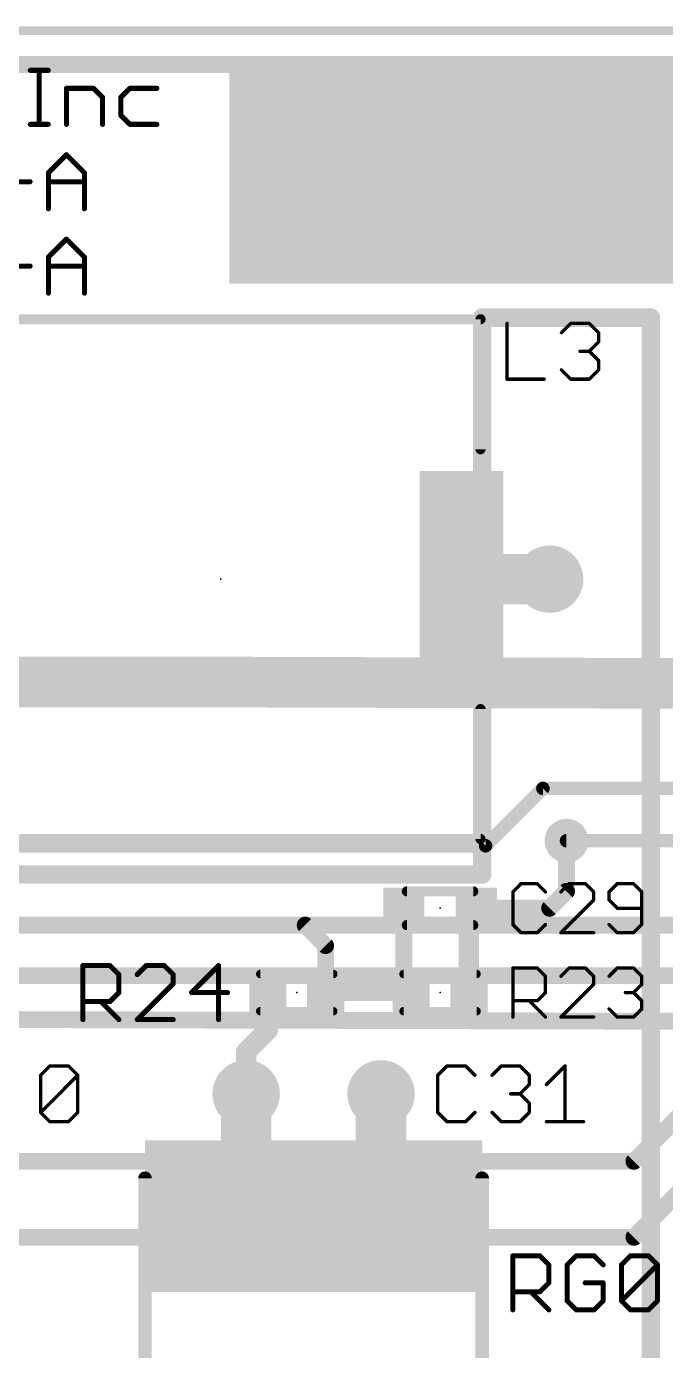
# Model space of a CAD drawing. Extents: x -19 to 124, y 0 to 88.
# Drawn here: x 29.96 to 39.59, y 62.68 to 82.61 of the extents above; entities that cross this region are included whole.
import ezdxf

# ---------------------------------------------------------------- set-up
doc = ezdxf.new("R2010")
doc.units = 0
for name, color, linetype in [('1', 12, 'CONTINUOUS'), ('15', 21, 'CONTINUOUS'), ('16', 132, 'CONTINUOUS'), ('18', 110, 'CONTINUOUS'), ('2', 110, 'CONTINUOUS'), ('20', 53, 'CONTINUOUS'), ('21', 253, 'CONTINUOUS'), ('23', 53, 'CONTINUOUS'), ('25', 253, 'CONTINUOUS')]:
    doc.layers.add(name, color=color, linetype=linetype)

# ---------------------------------------------------------------- blocks, each defined once
blk = doc.blocks.new('RECT')
blk.add_solid([(-0.5, -0.5), (0.5, -0.5), (-0.5, 0.5), (0.5, 0.5)])
blk = doc.blocks.new('ROUNDV')
at = {"const_width": 0.5}
blk.add_lwpolyline([(0, -0.25, 1), (0, 0.25, 1), (0, -0.25)], format="xyb", dxfattribs=at)

msp = doc.modelspace()

# ---------------------------------------------------------------- linework, layer by layer
at = {"layer": '1'}
for points, const_width in [([(36.5189, 74.295), (37.846, 74.295)], 0.762), ([(37.7444, 71.1454), (36.8808, 70.2818)], 0.2032), ([(41.1734, 71.1454), (37.7444, 71.1454)], 0.2032), ([(36.8808, 70.2818), (28.5496, 70.2818)], 0.2032), ([(38.1, 69.596), (38.1, 70.358)], 0.254), ([(40.9956, 70.358), (38.1, 70.358)], 0.2032), ([(37.846, 69.342), (38.1, 69.596)], 0.254), ([(35.6489, 69.342), (35.6489, 68.1831)], 0.254), ([(36.63, 69.2309), (36.7411, 69.342)], 0.3048), ([(36.63, 68.072), (36.63, 69.2309)], 0.3048), ([(36.7411, 69.342), (37.846, 69.342)], 0.254), ([(34.163, 69.088), (25.273, 69.088)], 0.254), ([(34.471, 68.78), (34.163, 69.088)], 0.254), ([(34.471, 68.072), (34.471, 68.78)], 0.254), ([(33.601, 68.072), (33.601, 67.51)], 0.3048), ([(34.471, 68.072), (35.76, 68.072)], 0.254), ([(35.6489, 68.1831), (35.76, 68.072)], 0.3048), ([(33.601, 67.51), (33.274, 67.183)], 0.3048), ([(33.274, 67.183), (33.274, 66.548)], 0.3048), ([(33.274, 66.548), (33.274, 64.7065)], 0.762), ([(35.306, 64.7065), (35.306, 66.548)], 0.762), ([(33.274, 64.7065), (34.29, 64.7065)], 0.762), ([(34.29, 64.7065), (35.306, 64.7065)], 0.762)]:
    msp.add_lwpolyline(points, dxfattribs=dict(at, const_width=const_width))
for points, const_width in [([(36.5189, 74.4855, 1), (36.5189, 74.1045)], 0.381), ([(37.846, 74.1045, 1), (37.846, 74.4855)], 0.381), ([(37.7444, 71.1962, 1), (37.7444, 71.0946)], 0.1016), ([(37.7803, 71.1095, 1), (37.7085, 71.1813)], 0.1016), ([(36.8449, 70.3177, 1), (36.9167, 70.2459)], 0.1016), ([(36.8808, 70.231, 1), (36.8808, 70.3326)], 0.1016), ([(38.1635, 70.358, 1), (38.0365, 70.358)], 0.127), ([(38.1, 70.4088, 1), (38.1, 70.3072)], 0.1016), ([(38.0365, 69.596, 1), (38.1635, 69.596)], 0.127), ([(38.1449, 69.5511, 1), (38.0551, 69.6409)], 0.127), ([(35.7124, 69.342, 1), (35.5854, 69.342)], 0.127), ([(36.7062, 69.2309, 1), (36.5538, 69.2309)], 0.1524), ([(36.5761, 69.2848, 1), (36.6839, 69.177)], 0.1524), ([(36.795, 69.2881, 1), (36.6872, 69.3959)], 0.1524), ([(36.7411, 69.4055, 1), (36.7411, 69.2785)], 0.127), ([(37.8011, 69.3869, 1), (37.8909, 69.2971)], 0.127), ([(37.846, 69.2785, 1), (37.846, 69.4055)], 0.127), ([(34.2079, 69.1329, 1), (34.1181, 69.0431)], 0.127), ([(34.163, 69.0245, 1), (34.163, 69.1515)], 0.127), ([(34.5345, 68.78, 1), (34.4075, 68.78)], 0.127), ([(34.4261, 68.7351, 1), (34.5159, 68.8249)], 0.127), ([(33.6772, 68.072, 1), (33.5248, 68.072)], 0.1524), ([(34.471, 68.1355, 1), (34.471, 68.0085)], 0.127), ([(35.7028, 68.237, 1), (35.595, 68.1292)], 0.1524), ([(35.5854, 68.1831, 1), (35.7124, 68.1831)], 0.127), ([(35.7061, 68.0181, 1), (35.8139, 68.1259)], 0.1524), ([(35.76, 68.0085, 1), (35.76, 68.1355)], 0.127), ([(34.4075, 68.072, 1), (34.5345, 68.072)], 0.127), ([(36.5538, 68.072, 1), (36.7062, 68.072)], 0.1524), ([(33.5248, 67.51, 1), (33.6772, 67.51)], 0.1524), ([(33.6549, 67.4561, 1), (33.5471, 67.5639)], 0.1524), ([(33.3502, 67.183, 1), (33.1978, 67.183)], 0.1524), ([(33.2201, 67.2369, 1), (33.3279, 67.1291)], 0.1524), ([(33.4645, 66.548, 1), (33.0835, 66.548)], 0.381), ([(35.4965, 66.548, 1), (35.1155, 66.548)], 0.381), ([(33.1978, 66.548, 1), (33.3502, 66.548)], 0.1524), ([(33.274, 64.897, 1), (33.274, 64.516)], 0.381), ([(34.29, 64.897, 1), (34.29, 64.516)], 0.381), ([(34.29, 64.516, 1), (34.29, 64.897)], 0.381), ([(35.306, 64.516, 1), (35.306, 64.897)], 0.381), ([(33.0835, 64.7065, 1), (33.4645, 64.7065)], 0.381), ([(35.1155, 64.7065, 1), (35.4965, 64.7065)], 0.381)]:
    msp.add_lwpolyline(points, format="xyb", dxfattribs=dict(at, const_width=const_width))
at = {"layer": '15', "const_width": 0.1397}
for points in [[(36.83, 78.3019, 1), (36.83, 78.1621)], [(36.8999, 78.232, 1), (36.7601, 78.232)], [(39.4399, 78.232, 1), (39.3002, 78.232)], [(39.37, 78.1621, 1), (39.37, 78.3019)], [(36.83, 69.7802, 1), (36.83, 69.9199)], [(36.7601, 69.85, 1), (36.8999, 69.85)]]:
    msp.add_lwpolyline(points, format="xyb", dxfattribs=at)
at = {"layer": '15', "const_width": 0.2794}
for points in [[(39.37, 78.232), (36.83, 78.232)], [(36.83, 78.232), (36.83, 69.85)], [(39.37, 50.8), (39.37, 78.232)], [(36.83, 69.85), (10.922, 69.85)]]:
    msp.add_lwpolyline(points, dxfattribs=at)
at = {"layer": '16', "const_width": 0.254}
for points in [[(20.066, 69.088), (40.005, 69.088)], [(19.939, 68.326), (41.275, 68.326)], [(19.685, 67.691), (40.005, 67.6402)], [(39.116, 65.532), (40.005, 66.421)], [(25.019, 65.532), (39.116, 65.532)], [(39.116, 64.389), (40.005, 65.278)], [(17.399, 64.389), (39.116, 64.389)]]:
    msp.add_lwpolyline(points, dxfattribs=at)
at = {"layer": '16', "const_width": 0.127}
for points in [[(39.0711, 65.5769, 1), (39.1609, 65.4871)], [(39.116, 65.4685, 1), (39.116, 65.5955)], [(39.0711, 64.4339, 1), (39.1609, 64.3441)], [(39.116, 64.3255, 1), (39.116, 64.4525)]]:
    msp.add_lwpolyline(points, format="xyb", dxfattribs=at)
at = {"layer": '2'}
for points, const_width in [([(101.092, 82.042), (0.508, 82.042)], 0.254), ([(33.0962, 72.7456), (29.1084, 72.7456)], 0.762), ([(33.0962, 72.7456), (41.5544, 72.7202)], 0.762)]:
    msp.add_lwpolyline(points, dxfattribs=dict(at, const_width=const_width))
at = {"layer": '2', "const_width": 0.381}
for points in [[(33.0968, 72.9361, 1), (33.0956, 72.5551)], [(33.0962, 72.5551, 1), (33.0962, 72.9361)]]:
    msp.add_lwpolyline(points, format="xyb", dxfattribs=at)
at = {"layer": '20', "const_width": 0.127}
msp.add_lwpolyline([(101.6, 82.55), (0, 82.55)], dxfattribs=at)
at = {"layer": '21'}
for points, const_width in [([(36.8046, 78.2066), (28.9814, 78.2066)], 0.1524), ([(36.8046, 76.2508), (36.8046, 78.2066)], 0.1524), ([(36.8046, 70.3834), (36.8046, 72.3392)], 0.1524), ([(28.9814, 70.3834), (36.8046, 70.3834)], 0.1524), ([(36.695, 69.596), (35.695, 69.596)], 0.1524), ([(35.695, 69.088), (36.695, 69.088)], 0.1524), ([(33.486, 68.352), (34.586, 68.352)], 0.127), ([(35.645, 68.352), (36.745, 68.352)], 0.127), ([(33.486, 67.792), (34.586, 67.792)], 0.127), ([(35.645, 67.792), (36.745, 67.792)], 0.127), ([(31.75, 65.278), (31.75, 59.182)], 0.2032), ([(36.83, 59.182), (36.83, 65.278)], 0.2032)]:
    msp.add_lwpolyline(points, dxfattribs=dict(at, const_width=const_width))
for points, const_width in [([(36.8427, 78.2066, 1), (36.7665, 78.2066)], 0.0762), ([(36.8046, 78.1685, 1), (36.8046, 78.2447)], 0.0762), ([(36.7665, 76.2508, 1), (36.8427, 76.2508)], 0.0762), ([(36.8427, 72.3392, 1), (36.7665, 72.3392)], 0.0762), ([(36.7665, 70.3834, 1), (36.8427, 70.3834)], 0.0762), ([(36.8046, 70.3453, 1), (36.8046, 70.4215)], 0.0762), ([(35.695, 69.6341, 1), (35.695, 69.5579)], 0.0762), ([(36.695, 69.5579, 1), (36.695, 69.6341)], 0.0762), ([(35.695, 69.1261, 1), (35.695, 69.0499)], 0.0762), ([(36.695, 69.0499, 1), (36.695, 69.1261)], 0.0762), ([(33.486, 68.3838, 1), (33.486, 68.3203)], 0.0635), ([(34.586, 68.3203, 1), (34.586, 68.3838)], 0.0635), ([(35.645, 68.3838, 1), (35.645, 68.3203)], 0.0635), ([(36.745, 68.3203, 1), (36.745, 68.3838)], 0.0635), ([(33.486, 67.8238, 1), (33.486, 67.7602)], 0.0635), ([(34.586, 67.7602, 1), (34.586, 67.8238)], 0.0635), ([(35.645, 67.8238, 1), (35.645, 67.7602)], 0.0635), ([(36.745, 67.7602, 1), (36.745, 67.8238)], 0.0635), ([(31.8008, 65.278, 1), (31.6992, 65.278)], 0.1016), ([(36.8808, 65.278, 1), (36.7792, 65.278)], 0.1016)]:
    msp.add_lwpolyline(points, format="xyb", dxfattribs=dict(at, const_width=const_width))
at = {"layer": '23'}
for p in [(32.893, 74.295), (36.195, 69.342), (34.036, 68.072), (36.195, 68.072)]:
    msp.add_point(p, dxfattribs=at)
at = {"layer": '25'}
for points, const_width in [([(30.0219, 81.9538), (30.2931, 81.9538)], 0.0762), ([(30.1575, 81.1403), (30.1575, 81.9538)], 0.0762), ([(30.5677, 81.1403), (30.5677, 81.6826)], 0.0762), ([(30.5677, 81.6826), (30.9744, 81.6826)], 0.0762), ([(30.9744, 81.6826), (31.11, 81.547)], 0.0762), ([(31.5218, 81.6826), (31.3862, 81.547)], 0.0762), ([(31.9286, 81.6826), (31.5218, 81.6826)], 0.0762), ([(31.11, 81.547), (31.11, 81.1403)], 0.0762), ([(31.3862, 81.547), (31.3862, 81.2759)], 0.0762), ([(31.3862, 81.2759), (31.5218, 81.1403)], 0.0762), ([(30.0219, 81.1403), (30.2931, 81.1403)], 0.0762), ([(31.5218, 81.1403), (31.9286, 81.1403)], 0.0762), ([(30.2948, 80.4126), (30.566, 80.6838)], 0.0762), ([(30.566, 80.6838), (30.8371, 80.4126)], 0.0762), ([(29.4762, 80.277), (30.0185, 80.277)], 0.0762), ([(30.2948, 79.8703), (30.2948, 80.4126)], 0.0762), ([(30.2948, 80.277), (30.8371, 80.277)], 0.0762), ([(30.8371, 80.4126), (30.8371, 79.8703)], 0.0762), ([(30.2948, 79.1426), (30.566, 79.4138)], 0.0762), ([(30.566, 79.4138), (30.8371, 79.1426)], 0.0762), ([(30.2948, 78.6003), (30.2948, 79.1426)], 0.0762), ([(30.8371, 79.1426), (30.8371, 78.6003)], 0.0762), ([(29.4762, 79.007), (30.0185, 79.007)], 0.0762), ([(30.2948, 79.007), (30.8371, 79.007)], 0.0762), ([(37.2052, 78.1438), (37.2052, 77.3049)], 0.0508), ([(38.0238, 78.004), (38.1636, 78.1438)], 0.0508), ([(38.1636, 78.1438), (38.4433, 78.1438)], 0.0508), ([(38.4433, 78.1438), (38.5831, 78.004)], 0.0508), ([(38.5831, 78.004), (38.5831, 77.8642)], 0.0508), ([(38.4433, 77.7244), (38.3034, 77.7244)], 0.0508), ([(38.5831, 77.8642), (38.4433, 77.7244)], 0.0508), ([(38.4433, 77.7244), (38.5831, 77.5845)], 0.0508), ([(38.5831, 77.5845), (38.5831, 77.4447)], 0.0508), ([(37.2052, 77.3049), (37.7645, 77.3049)], 0.0508), ([(38.1636, 77.3049), (38.0238, 77.4447)], 0.0508), ([(38.4433, 77.3049), (38.1636, 77.3049)], 0.0508), ([(38.5831, 77.4447), (38.4433, 77.3049)], 0.0508), ([(37.4147, 69.7109), (37.2919, 69.5881)], 0.0508), ([(37.2919, 69.5881), (37.2919, 69.0966)], 0.0508), ([(37.6605, 69.7109), (37.4147, 69.7109)], 0.0508), ([(37.7833, 69.5881), (37.6605, 69.7109)], 0.0508), ([(38.1398, 69.7109), (38.0169, 69.5881)], 0.0508), ([(38.3855, 69.7109), (38.1398, 69.7109)], 0.0508), ([(38.5084, 69.5881), (38.3855, 69.7109)], 0.0508), ([(38.5084, 69.4652), (38.5084, 69.5881)], 0.0508), ([(38.8648, 69.7109), (38.7419, 69.5881)], 0.0508), ([(38.7419, 69.5881), (38.7419, 69.4652)], 0.0508), ([(39.1105, 69.7109), (38.8648, 69.7109)], 0.0508), ([(39.2334, 69.5881), (39.1105, 69.7109)], 0.0508), ([(39.2334, 69.0966), (39.2334, 69.5881)], 0.0508), ([(38.0169, 68.9737), (38.5084, 69.4652)], 0.0508), ([(38.7419, 69.4652), (38.8648, 69.3423)], 0.0508), ([(38.8648, 69.3423), (39.2334, 69.3423)], 0.0508), ([(37.2919, 69.0966), (37.4147, 68.9737)], 0.0508), ([(37.4147, 68.9737), (37.6605, 68.9737)], 0.0508), ([(37.6605, 68.9737), (37.7833, 69.0966)], 0.0508), ([(38.5084, 68.9737), (38.0169, 68.9737)], 0.0508), ([(38.7419, 69.0966), (38.8648, 68.9737)], 0.0508), ([(38.8648, 68.9737), (39.1105, 68.9737)], 0.0508), ([(39.1105, 68.9737), (39.2334, 69.0966)], 0.0508), ([(30.8142, 67.6656), (30.8142, 68.4791)], 0.0762), ([(30.8142, 68.4791), (31.221, 68.4791)], 0.0762), ([(31.221, 68.4791), (31.3566, 68.3435)], 0.0762), ([(31.3566, 68.3435), (31.3566, 68.0723)], 0.0762), ([(31.7684, 68.4791), (31.6328, 68.3435)], 0.0762), ([(32.0396, 68.4791), (31.7684, 68.4791)], 0.0762), ([(32.1751, 68.3435), (32.0396, 68.4791)], 0.0762), ([(32.1751, 68.2079), (32.1751, 68.3435)], 0.0762), ([(32.8581, 68.4791), (32.4514, 68.0723)], 0.0762), ([(32.8581, 67.6656), (32.8581, 68.4791)], 0.0762), ([(37.2919, 67.7037), (37.2919, 68.4409)], 0.0508), ([(37.2919, 68.4409), (37.6605, 68.4409)], 0.0508), ([(37.6605, 68.4409), (37.7833, 68.3181)], 0.0508), ([(38.1398, 68.4409), (38.0169, 68.3181)], 0.0508), ([(38.3855, 68.4409), (38.1398, 68.4409)], 0.0508), ([(38.5084, 68.3181), (38.3855, 68.4409)], 0.0508), ([(38.7419, 68.3181), (38.8648, 68.4409)], 0.0508), ([(38.8648, 68.4409), (39.1105, 68.4409)], 0.0508), ([(39.1105, 68.4409), (39.2334, 68.3181)], 0.0508), ([(31.6328, 67.6656), (32.1751, 68.2079)], 0.0762), ([(37.7833, 68.3181), (37.7833, 68.0723)], 0.0508), ([(38.0169, 67.7037), (38.5084, 68.1952)], 0.0508), ([(38.5084, 68.1952), (38.5084, 68.3181)], 0.0508), ([(39.2334, 68.1952), (39.1105, 68.0723)], 0.0508), ([(39.2334, 68.3181), (39.2334, 68.1952)], 0.0508), ([(31.221, 67.9368), (30.8142, 67.9368)], 0.0762), ([(31.0854, 67.9368), (31.3566, 67.6656)], 0.0762), ([(31.3566, 68.0723), (31.221, 67.9368)], 0.0762), ([(32.4514, 68.0723), (32.9937, 68.0723)], 0.0762), ([(37.6605, 67.9494), (37.2919, 67.9494)], 0.0508), ([(37.5376, 67.9494), (37.7833, 67.7037)], 0.0508), ([(37.7833, 68.0723), (37.6605, 67.9494)], 0.0508), ([(39.1105, 68.0723), (38.9877, 68.0723)], 0.0508), ([(39.1105, 68.0723), (39.2334, 67.9494)], 0.0508), ([(39.2334, 67.9494), (39.2334, 67.8266)], 0.0508), ([(38.8648, 67.7037), (38.7419, 67.8266)], 0.0508), ([(39.2334, 67.8266), (39.1105, 67.7037)], 0.0508), ([(32.1751, 67.6656), (31.6328, 67.6656)], 0.0762), ([(38.5084, 67.7037), (38.0169, 67.7037)], 0.0508), ([(39.1105, 67.7037), (38.8648, 67.7037)], 0.0508), ([(30.1781, 66.828), (30.3179, 66.9678)], 0.0508), ([(30.3179, 66.9678), (30.5975, 66.9678)], 0.0508), ([(30.5975, 66.9678), (30.7374, 66.828)], 0.0508), ([(36.3008, 66.9678), (36.1609, 66.828)], 0.0508), ([(36.5804, 66.9678), (36.3008, 66.9678)], 0.0508), ([(36.7202, 66.828), (36.5804, 66.9678)], 0.0508), ([(36.9795, 66.828), (37.1193, 66.9678)], 0.0508), ([(37.1193, 66.9678), (37.399, 66.9678)], 0.0508), ([(37.399, 66.9678), (37.5388, 66.828)], 0.0508), ([(37.7981, 66.6882), (38.0777, 66.9678)], 0.0508), ([(38.0777, 66.9678), (38.0777, 66.1289)], 0.0508), ([(30.1781, 66.2687), (30.1781, 66.828)], 0.0508), ([(30.1781, 66.2687), (30.7374, 66.828)], 0.0508), ([(30.7374, 66.828), (30.7374, 66.2687)], 0.0508), ([(36.1609, 66.828), (36.1609, 66.2687)], 0.0508), ([(37.5388, 66.828), (37.5388, 66.6882)], 0.0508), ([(37.399, 66.5484), (37.2591, 66.5484)], 0.0508), ([(37.5388, 66.6882), (37.399, 66.5484)], 0.0508), ([(37.399, 66.5484), (37.5388, 66.4085)], 0.0508), ([(37.5388, 66.4085), (37.5388, 66.2687)], 0.0508), ([(30.3179, 66.1289), (30.1781, 66.2687)], 0.0508), ([(30.7374, 66.2687), (30.5975, 66.1289)], 0.0508), ([(36.1609, 66.2687), (36.3008, 66.1289)], 0.0508), ([(36.5804, 66.1289), (36.7202, 66.2687)], 0.0508), ([(37.1193, 66.1289), (36.9795, 66.2687)], 0.0508), ([(37.5388, 66.2687), (37.399, 66.1289)], 0.0508), ([(30.5975, 66.1289), (30.3179, 66.1289)], 0.0508), ([(36.3008, 66.1289), (36.5804, 66.1289)], 0.0508), ([(37.399, 66.1289), (37.1193, 66.1289)], 0.0508), ([(37.7981, 66.1289), (38.3574, 66.1289)], 0.0508), ([(37.2912, 63.2968), (37.2912, 64.1103)], 0.0762), ([(37.2912, 64.1103), (37.698, 64.1103)], 0.0762), ([(37.698, 64.1103), (37.8336, 63.9747)], 0.0762), ([(37.8336, 63.9747), (37.8336, 63.7035)], 0.0762), ([(38.2454, 64.1103), (38.1098, 63.9747)], 0.0762), ([(38.1098, 63.9747), (38.1098, 63.4324)], 0.0762), ([(38.5166, 64.1103), (38.2454, 64.1103)], 0.0762), ([(38.6521, 63.9747), (38.5166, 64.1103)], 0.0762), ([(38.9284, 63.9747), (39.064, 64.1103)], 0.0762), ([(38.9284, 63.4324), (38.9284, 63.9747)], 0.0762), ([(38.9284, 63.4324), (39.4707, 63.9747)], 0.0762), ([(39.064, 64.1103), (39.3351, 64.1103)], 0.0762), ([(39.3351, 64.1103), (39.4707, 63.9747)], 0.0762), ([(39.4707, 63.9747), (39.4707, 63.4324)], 0.0762), ([(37.698, 63.568), (37.2912, 63.568)], 0.0762), ([(37.5624, 63.568), (37.8336, 63.2968)], 0.0762), ([(37.8336, 63.7035), (37.698, 63.568)], 0.0762), ([(38.6521, 63.7035), (38.381, 63.7035)], 0.0762), ([(38.6521, 63.4324), (38.6521, 63.7035)], 0.0762), ([(38.1098, 63.4324), (38.2454, 63.2968)], 0.0762), ([(38.5166, 63.2968), (38.6521, 63.4324)], 0.0762), ([(39.064, 63.2968), (38.9284, 63.4324)], 0.0762), ([(39.4707, 63.4324), (39.3351, 63.2968)], 0.0762), ([(38.2454, 63.2968), (38.5166, 63.2968)], 0.0762), ([(39.3351, 63.2968), (39.064, 63.2968)], 0.0762)]:
    msp.add_lwpolyline(points, dxfattribs=dict(at, const_width=const_width))
for points, const_width in [([(30.0219, 81.9728, 1), (30.0219, 81.9347)], 0.0381), ([(30.1766, 81.9538, 1), (30.1385, 81.9538)], 0.0381), ([(30.2931, 81.9347, 1), (30.2931, 81.9728)], 0.0381), ([(30.5867, 81.6826, 1), (30.5486, 81.6826)], 0.0381), ([(30.5677, 81.7017, 1), (30.5677, 81.6636)], 0.0381), ([(30.9879, 81.6961, 1), (30.9609, 81.6692)], 0.0381), ([(30.9744, 81.6636, 1), (30.9744, 81.7017)], 0.0381), ([(31.5218, 81.7017, 1), (31.5218, 81.6636)], 0.0381), ([(31.5353, 81.6692, 1), (31.5083, 81.6961)], 0.0381), ([(31.9286, 81.6636, 1), (31.9286, 81.7017)], 0.0381), ([(31.129, 81.547, 1), (31.0909, 81.547)], 0.0381), ([(31.0965, 81.5336, 1), (31.1235, 81.5605)], 0.0381), ([(31.4053, 81.547, 1), (31.3672, 81.547)], 0.0381), ([(31.3728, 81.5605, 1), (31.3997, 81.5336)], 0.0381), ([(31.3997, 81.2894, 1), (31.3728, 81.2624)], 0.0381), ([(30.0219, 81.1594, 1), (30.0219, 81.1213)], 0.0381), ([(30.1385, 81.1403, 1), (30.1766, 81.1403)], 0.0381), ([(30.2931, 81.1213, 1), (30.2931, 81.1594)], 0.0381), ([(30.5486, 81.1403, 1), (30.5867, 81.1403)], 0.0381), ([(31.0909, 81.1403, 1), (31.129, 81.1403)], 0.0381), ([(31.3672, 81.2759, 1), (31.4053, 81.2759)], 0.0381), ([(31.5218, 81.1594, 1), (31.5218, 81.1213)], 0.0381), ([(31.5083, 81.1268, 1), (31.5353, 81.1538)], 0.0381), ([(31.9286, 81.1213, 1), (31.9286, 81.1594)], 0.0381), ([(30.5794, 80.6973, 1), (30.5525, 80.6703)], 0.0381), ([(30.5794, 80.6703, 1), (30.5525, 80.6973)], 0.0381), ([(30.0185, 80.258, 1), (30.0185, 80.2961)], 0.0381), ([(30.3138, 80.4126, 1), (30.2757, 80.4126)], 0.0381), ([(30.2813, 80.4261, 1), (30.3083, 80.3992)], 0.0381), ([(30.2948, 80.2961, 1), (30.2948, 80.258)], 0.0381), ([(30.8562, 80.4126, 1), (30.8181, 80.4126)], 0.0381), ([(30.8237, 80.3992, 1), (30.8506, 80.4261)], 0.0381), ([(30.8371, 80.258, 1), (30.8371, 80.2961)], 0.0381), ([(30.2757, 79.8703, 1), (30.3138, 79.8703)], 0.0381), ([(30.8181, 79.8703, 1), (30.8562, 79.8703)], 0.0381), ([(30.5794, 79.4273, 1), (30.5525, 79.4003)], 0.0381), ([(30.5794, 79.4003, 1), (30.5525, 79.4273)], 0.0381), ([(30.3138, 79.1426, 1), (30.2757, 79.1426)], 0.0381), ([(30.2813, 79.1561, 1), (30.3083, 79.1292)], 0.0381), ([(30.8562, 79.1426, 1), (30.8181, 79.1426)], 0.0381), ([(30.8237, 79.1292, 1), (30.8506, 79.1561)], 0.0381), ([(30.0185, 78.988, 1), (30.0185, 79.0261)], 0.0381), ([(30.2948, 79.0261, 1), (30.2948, 78.988)], 0.0381), ([(30.8371, 78.988, 1), (30.8371, 79.0261)], 0.0381), ([(30.2757, 78.6003, 1), (30.3138, 78.6003)], 0.0381), ([(30.8181, 78.6003, 1), (30.8562, 78.6003)], 0.0381), ([(37.2179, 78.1438, 1), (37.1925, 78.1438)], 0.0254), ([(38.1636, 78.1565, 1), (38.1636, 78.1311)], 0.0254), ([(38.1726, 78.1348, 1), (38.1546, 78.1528)], 0.0254), ([(38.4522, 78.1528, 1), (38.4343, 78.1348)], 0.0254), ([(38.4433, 78.1311, 1), (38.4433, 78.1565)], 0.0254), ([(38.0148, 78.013, 1), (38.0328, 77.995)], 0.0254), ([(38.5958, 78.004, 1), (38.5704, 78.004)], 0.0254), ([(38.5741, 77.995, 1), (38.5921, 78.013)], 0.0254), ([(38.3034, 77.7371, 1), (38.3034, 77.7117)], 0.0254), ([(38.4522, 77.7333, 1), (38.4343, 77.7154)], 0.0254), ([(38.4343, 77.7333, 1), (38.4522, 77.7154)], 0.0254), ([(38.4433, 77.7117, 1), (38.4433, 77.7371)], 0.0254), ([(38.5704, 77.8642, 1), (38.5958, 77.8642)], 0.0254), ([(38.5921, 77.8552, 1), (38.5741, 77.8732)], 0.0254), ([(38.5958, 77.5845, 1), (38.5704, 77.5845)], 0.0254), ([(38.5741, 77.5756, 1), (38.5921, 77.5935)], 0.0254), ([(37.2052, 77.3176, 1), (37.2052, 77.2922)], 0.0254), ([(37.7645, 77.2922, 1), (37.7645, 77.3176)], 0.0254), ([(38.0328, 77.4537, 1), (38.0148, 77.4357)], 0.0254), ([(38.1636, 77.3176, 1), (38.1636, 77.2922)], 0.0254), ([(38.1546, 77.2959, 1), (38.1726, 77.3139)], 0.0254), ([(38.4343, 77.3139, 1), (38.4522, 77.2959)], 0.0254), ([(38.4433, 77.2922, 1), (38.4433, 77.3176)], 0.0254), ([(38.5704, 77.4447, 1), (38.5958, 77.4447)], 0.0254), ([(38.5921, 77.4357, 1), (38.5741, 77.4537)], 0.0254), ([(37.1925, 77.3049, 1), (37.2179, 77.3049)], 0.0254), ([(37.3046, 69.5881, 1), (37.2792, 69.5881)], 0.0254), ([(37.2829, 69.597, 1), (37.3008, 69.5791)], 0.0254), ([(37.4147, 69.7236, 1), (37.4147, 69.6982)], 0.0254), ([(37.4237, 69.7019, 1), (37.4057, 69.7199)], 0.0254), ([(37.6695, 69.7199, 1), (37.6515, 69.7019)], 0.0254), ([(37.6605, 69.6982, 1), (37.6605, 69.7236)], 0.0254), ([(37.7744, 69.5791, 1), (37.7923, 69.597)], 0.0254), ([(38.0079, 69.597, 1), (38.0259, 69.5791)], 0.0254), ([(38.1398, 69.7236, 1), (38.1398, 69.6982)], 0.0254), ([(38.1487, 69.7019, 1), (38.1308, 69.7199)], 0.0254), ([(38.3945, 69.7199, 1), (38.3765, 69.7019)], 0.0254), ([(38.3855, 69.6982, 1), (38.3855, 69.7236)], 0.0254), ([(38.5211, 69.5881, 1), (38.4957, 69.5881)], 0.0254), ([(38.4994, 69.5791, 1), (38.5173, 69.597)], 0.0254), ([(38.7546, 69.5881, 1), (38.7292, 69.5881)], 0.0254), ([(38.7329, 69.597, 1), (38.7509, 69.5791)], 0.0254), ([(38.8648, 69.7236, 1), (38.8648, 69.6982)], 0.0254), ([(38.8738, 69.7019, 1), (38.8558, 69.7199)], 0.0254), ([(39.1195, 69.7199, 1), (39.1015, 69.7019)], 0.0254), ([(39.1105, 69.6982, 1), (39.1105, 69.7236)], 0.0254), ([(39.2461, 69.5881, 1), (39.2207, 69.5881)], 0.0254), ([(39.2244, 69.5791, 1), (39.2424, 69.597)], 0.0254), ([(38.4957, 69.4652, 1), (38.5211, 69.4652)], 0.0254), ([(38.5173, 69.4562, 1), (38.4994, 69.4742)], 0.0254), ([(38.7509, 69.4742, 1), (38.7329, 69.4562)], 0.0254), ([(38.7292, 69.4652, 1), (38.7546, 69.4652)], 0.0254), ([(38.8648, 69.355, 1), (38.8648, 69.3296)], 0.0254), ([(38.8558, 69.3333, 1), (38.8738, 69.3513)], 0.0254), ([(39.2334, 69.3296, 1), (39.2334, 69.355)], 0.0254), ([(37.3008, 69.1055, 1), (37.2829, 69.0876)], 0.0254), ([(37.2792, 69.0966, 1), (37.3046, 69.0966)], 0.0254), ([(37.4147, 68.9864, 1), (37.4147, 68.961)], 0.0254), ([(37.4057, 68.9647, 1), (37.4237, 68.9827)], 0.0254), ([(37.6515, 68.9827, 1), (37.6695, 68.9647)], 0.0254), ([(37.6605, 68.961, 1), (37.6605, 68.9864)], 0.0254), ([(37.7923, 69.0876, 1), (37.7744, 69.1055)], 0.0254), ([(38.0169, 68.9864, 1), (38.0169, 68.961)], 0.0254), ([(38.0079, 68.9827, 1), (38.0259, 68.9647)], 0.0254), ([(38.5084, 68.961, 1), (38.5084, 68.9864)], 0.0254), ([(38.7509, 69.1055, 1), (38.7329, 69.0876)], 0.0254), ([(38.8648, 68.9864, 1), (38.8648, 68.961)], 0.0254), ([(38.8558, 68.9647, 1), (38.8738, 68.9827)], 0.0254), ([(39.1015, 68.9827, 1), (39.1195, 68.9647)], 0.0254), ([(39.1105, 68.961, 1), (39.1105, 68.9864)], 0.0254), ([(39.2207, 69.0966, 1), (39.2461, 69.0966)], 0.0254), ([(39.2424, 69.0876, 1), (39.2244, 69.1055)], 0.0254), ([(30.8142, 68.4981, 1), (30.8142, 68.46)], 0.0381), ([(30.8333, 68.4791, 1), (30.7952, 68.4791)], 0.0381), ([(31.2344, 68.4926, 1), (31.2075, 68.4656)], 0.0381), ([(31.221, 68.46, 1), (31.221, 68.4981)], 0.0381), ([(31.3756, 68.3435, 1), (31.3375, 68.3435)], 0.0381), ([(31.3431, 68.33, 1), (31.37, 68.357)], 0.0381), ([(31.6193, 68.357, 1), (31.6463, 68.33)], 0.0381), ([(31.7684, 68.4981, 1), (31.7684, 68.46)], 0.0381), ([(31.7819, 68.4656, 1), (31.7549, 68.4926)], 0.0381), ([(32.053, 68.4926, 1), (32.0261, 68.4656)], 0.0381), ([(32.0396, 68.46, 1), (32.0396, 68.4981)], 0.0381), ([(32.1942, 68.3435, 1), (32.1561, 68.3435)], 0.0381), ([(32.1617, 68.33, 1), (32.1886, 68.357)], 0.0381), ([(32.8772, 68.4791, 1), (32.8391, 68.4791)], 0.0381), ([(32.8716, 68.4656, 1), (32.8447, 68.4926)], 0.0381), ([(37.3046, 68.4409, 1), (37.2792, 68.4409)], 0.0254), ([(37.2919, 68.4536, 1), (37.2919, 68.4282)], 0.0254), ([(37.6695, 68.4499, 1), (37.6515, 68.4319)], 0.0254), ([(37.6605, 68.4282, 1), (37.6605, 68.4536)], 0.0254), ([(38.1398, 68.4536, 1), (38.1398, 68.4282)], 0.0254), ([(38.1487, 68.4319, 1), (38.1308, 68.4499)], 0.0254), ([(38.3945, 68.4499, 1), (38.3765, 68.4319)], 0.0254), ([(38.3855, 68.4282, 1), (38.3855, 68.4536)], 0.0254), ([(38.8648, 68.4536, 1), (38.8648, 68.4282)], 0.0254), ([(38.8738, 68.4319, 1), (38.8558, 68.4499)], 0.0254), ([(39.1195, 68.4499, 1), (39.1015, 68.4319)], 0.0254), ([(39.1105, 68.4282, 1), (39.1105, 68.4536)], 0.0254), ([(32.1561, 68.2079, 1), (32.1942, 68.2079)], 0.0381), ([(32.1886, 68.1945, 1), (32.1617, 68.2214)], 0.0381), ([(37.796, 68.3181, 1), (37.7706, 68.3181)], 0.0254), ([(37.7744, 68.3091, 1), (37.7923, 68.327)], 0.0254), ([(38.0079, 68.327, 1), (38.0259, 68.3091)], 0.0254), ([(38.5211, 68.3181, 1), (38.4957, 68.3181)], 0.0254), ([(38.4957, 68.1952, 1), (38.5211, 68.1952)], 0.0254), ([(38.4994, 68.3091, 1), (38.5173, 68.327)], 0.0254), ([(38.5173, 68.1862, 1), (38.4994, 68.2042)], 0.0254), ([(38.7329, 68.327, 1), (38.7509, 68.3091)], 0.0254), ([(39.2461, 68.3181, 1), (39.2207, 68.3181)], 0.0254), ([(39.2207, 68.1952, 1), (39.2461, 68.1952)], 0.0254), ([(39.2244, 68.3091, 1), (39.2424, 68.327)], 0.0254), ([(39.2424, 68.1862, 1), (39.2244, 68.2042)], 0.0254), ([(30.8142, 67.9558, 1), (30.8142, 67.9177)], 0.0381), ([(31.0989, 67.9502, 1), (31.0719, 67.9233)], 0.0381), ([(31.2075, 67.9502, 1), (31.2344, 67.9233)], 0.0381), ([(31.221, 67.9177, 1), (31.221, 67.9558)], 0.0381), ([(31.3375, 68.0723, 1), (31.3756, 68.0723)], 0.0381), ([(31.37, 68.0589, 1), (31.3431, 68.0858)], 0.0381), ([(32.4514, 68.0914, 1), (32.4514, 68.0533)], 0.0381), ([(32.4379, 68.0858, 1), (32.4649, 68.0589)], 0.0381), ([(32.9937, 68.0533, 1), (32.9937, 68.0914)], 0.0381), ([(37.2919, 67.9621, 1), (37.2919, 67.9367)], 0.0254), ([(37.5466, 67.9584, 1), (37.5286, 67.9405)], 0.0254), ([(37.6515, 67.9584, 1), (37.6695, 67.9405)], 0.0254), ([(37.6605, 67.9367, 1), (37.6605, 67.9621)], 0.0254), ([(37.7706, 68.0723, 1), (37.796, 68.0723)], 0.0254), ([(37.7923, 68.0633, 1), (37.7744, 68.0813)], 0.0254), ([(38.9877, 68.085, 1), (38.9877, 68.0596)], 0.0254), ([(39.1195, 68.0813, 1), (39.1015, 68.0633)], 0.0254), ([(39.1015, 68.0813, 1), (39.1195, 68.0633)], 0.0254), ([(39.1105, 68.0596, 1), (39.1105, 68.085)], 0.0254), ([(39.2461, 67.9494, 1), (39.2207, 67.9494)], 0.0254), ([(39.2244, 67.9405, 1), (39.2424, 67.9584)], 0.0254), ([(38.7509, 67.8355, 1), (38.7329, 67.8176)], 0.0254), ([(39.2207, 67.8266, 1), (39.2461, 67.8266)], 0.0254), ([(39.2424, 67.8176, 1), (39.2244, 67.8355)], 0.0254), ([(30.7952, 67.6656, 1), (30.8333, 67.6656)], 0.0381), ([(31.3431, 67.6521, 1), (31.37, 67.6791)], 0.0381), ([(31.6193, 67.6791, 1), (31.6463, 67.6521)], 0.0381), ([(31.6328, 67.6846, 1), (31.6328, 67.6466)], 0.0381), ([(32.1751, 67.6466, 1), (32.1751, 67.6846)], 0.0381), ([(32.8391, 67.6656, 1), (32.8772, 67.6656)], 0.0381), ([(37.2792, 67.7037, 1), (37.3046, 67.7037)], 0.0254), ([(37.7744, 67.6947, 1), (37.7923, 67.7127)], 0.0254), ([(38.0169, 67.7164, 1), (38.0169, 67.691)], 0.0254), ([(38.0079, 67.7127, 1), (38.0259, 67.6947)], 0.0254), ([(38.5084, 67.691, 1), (38.5084, 67.7164)], 0.0254), ([(38.8648, 67.7164, 1), (38.8648, 67.691)], 0.0254), ([(38.8558, 67.6947, 1), (38.8738, 67.7127)], 0.0254), ([(39.1015, 67.7127, 1), (39.1195, 67.6947)], 0.0254), ([(39.1105, 67.691, 1), (39.1105, 67.7164)], 0.0254), ([(30.3179, 66.9805, 1), (30.3179, 66.9551)], 0.0254), ([(30.3269, 66.9588, 1), (30.3089, 66.9768)], 0.0254), ([(30.6065, 66.9768, 1), (30.5886, 66.9588)], 0.0254), ([(30.5975, 66.9551, 1), (30.5975, 66.9805)], 0.0254), ([(36.3008, 66.9805, 1), (36.3008, 66.9551)], 0.0254), ([(36.3097, 66.9588, 1), (36.2918, 66.9768)], 0.0254), ([(36.5894, 66.9768, 1), (36.5714, 66.9588)], 0.0254), ([(36.5804, 66.9551, 1), (36.5804, 66.9805)], 0.0254), ([(37.1193, 66.9805, 1), (37.1193, 66.9551)], 0.0254), ([(37.1283, 66.9588, 1), (37.1103, 66.9768)], 0.0254), ([(37.4079, 66.9768, 1), (37.39, 66.9588)], 0.0254), ([(37.399, 66.9551, 1), (37.399, 66.9805)], 0.0254), ([(38.0904, 66.9678, 1), (38.065, 66.9678)], 0.0254), ([(38.0867, 66.9588, 1), (38.0687, 66.9768)], 0.0254), ([(30.1908, 66.828, 1), (30.1654, 66.828)], 0.0254), ([(30.1691, 66.837, 1), (30.1871, 66.819)], 0.0254), ([(30.7501, 66.828, 1), (30.7247, 66.828)], 0.0254), ([(30.7463, 66.819, 1), (30.7284, 66.837)], 0.0254), ([(30.7284, 66.819, 1), (30.7463, 66.837)], 0.0254), ([(36.1736, 66.828, 1), (36.1482, 66.828)], 0.0254), ([(36.152, 66.837, 1), (36.1699, 66.819)], 0.0254), ([(36.7112, 66.819, 1), (36.7292, 66.837)], 0.0254), ([(36.9705, 66.837, 1), (36.9885, 66.819)], 0.0254), ([(37.5515, 66.828, 1), (37.5261, 66.828)], 0.0254), ([(37.5298, 66.819, 1), (37.5478, 66.837)], 0.0254), ([(37.2591, 66.5611, 1), (37.2591, 66.5357)], 0.0254), ([(37.4079, 66.5573, 1), (37.39, 66.5394)], 0.0254), ([(37.39, 66.5573, 1), (37.4079, 66.5394)], 0.0254), ([(37.399, 66.5357, 1), (37.399, 66.5611)], 0.0254), ([(37.5261, 66.6882, 1), (37.5515, 66.6882)], 0.0254), ([(37.5478, 66.6792, 1), (37.5298, 66.6972)], 0.0254), ([(37.7891, 66.6972, 1), (37.8071, 66.6792)], 0.0254), ([(37.5515, 66.4085, 1), (37.5261, 66.4085)], 0.0254), ([(37.5298, 66.3996, 1), (37.5478, 66.4175)], 0.0254), ([(30.1871, 66.2777, 1), (30.1691, 66.2597)], 0.0254), ([(30.1691, 66.2777, 1), (30.1871, 66.2597)], 0.0254), ([(30.1654, 66.2687, 1), (30.1908, 66.2687)], 0.0254), ([(30.7247, 66.2687, 1), (30.7501, 66.2687)], 0.0254), ([(30.7463, 66.2597, 1), (30.7284, 66.2777)], 0.0254), ([(36.1482, 66.2687, 1), (36.1736, 66.2687)], 0.0254), ([(36.1699, 66.2777, 1), (36.152, 66.2597)], 0.0254), ([(36.7292, 66.2597, 1), (36.7112, 66.2777)], 0.0254), ([(36.9885, 66.2777, 1), (36.9705, 66.2597)], 0.0254), ([(37.5261, 66.2687, 1), (37.5515, 66.2687)], 0.0254), ([(37.5478, 66.2597, 1), (37.5298, 66.2777)], 0.0254), ([(30.3179, 66.1416, 1), (30.3179, 66.1162)], 0.0254), ([(30.3089, 66.1199, 1), (30.3269, 66.1379)], 0.0254), ([(30.5886, 66.1379, 1), (30.6065, 66.1199)], 0.0254), ([(30.5975, 66.1162, 1), (30.5975, 66.1416)], 0.0254), ([(36.3008, 66.1416, 1), (36.3008, 66.1162)], 0.0254), ([(36.2918, 66.1199, 1), (36.3097, 66.1379)], 0.0254), ([(36.5714, 66.1379, 1), (36.5894, 66.1199)], 0.0254), ([(36.5804, 66.1162, 1), (36.5804, 66.1416)], 0.0254), ([(37.1193, 66.1416, 1), (37.1193, 66.1162)], 0.0254), ([(37.1103, 66.1199, 1), (37.1283, 66.1379)], 0.0254), ([(37.39, 66.1379, 1), (37.4079, 66.1199)], 0.0254), ([(37.399, 66.1162, 1), (37.399, 66.1416)], 0.0254), ([(37.7981, 66.1416, 1), (37.7981, 66.1162)], 0.0254), ([(38.065, 66.1289, 1), (38.0904, 66.1289)], 0.0254), ([(38.3574, 66.1162, 1), (38.3574, 66.1416)], 0.0254), ([(37.3103, 64.1103, 1), (37.2722, 64.1103)], 0.0381), ([(37.2912, 64.1293, 1), (37.2912, 64.0912)], 0.0381), ([(37.7114, 64.1238, 1), (37.6845, 64.0968)], 0.0381), ([(37.698, 64.0912, 1), (37.698, 64.1293)], 0.0381), ([(37.8526, 63.9747, 1), (37.8145, 63.9747)], 0.0381), ([(37.8201, 63.9612, 1), (37.847, 63.9882)], 0.0381), ([(38.0963, 63.9882, 1), (38.1233, 63.9612)], 0.0381), ([(38.1289, 63.9747, 1), (38.0908, 63.9747)], 0.0381), ([(38.2454, 64.1293, 1), (38.2454, 64.0912)], 0.0381), ([(38.2589, 64.0968, 1), (38.2319, 64.1238)], 0.0381), ([(38.53, 64.1238, 1), (38.5031, 64.0968)], 0.0381), ([(38.5166, 64.0912, 1), (38.5166, 64.1293)], 0.0381), ([(38.6387, 63.9612, 1), (38.6656, 63.9882)], 0.0381), ([(38.9474, 63.9747, 1), (38.9093, 63.9747)], 0.0381), ([(38.9149, 63.9882, 1), (38.9419, 63.9612)], 0.0381), ([(39.064, 64.1293, 1), (39.064, 64.0912)], 0.0381), ([(39.0774, 64.0968, 1), (39.0505, 64.1238)], 0.0381), ([(39.3486, 64.1238, 1), (39.3217, 64.0968)], 0.0381), ([(39.3351, 64.0912, 1), (39.3351, 64.1293)], 0.0381), ([(39.4898, 63.9747, 1), (39.4517, 63.9747)], 0.0381), ([(39.4842, 63.9612, 1), (39.4572, 63.9882)], 0.0381), ([(39.4572, 63.9612, 1), (39.4842, 63.9882)], 0.0381), ([(37.2912, 63.587, 1), (37.2912, 63.5489)], 0.0381), ([(37.5759, 63.5814, 1), (37.5489, 63.5545)], 0.0381), ([(37.6845, 63.5814, 1), (37.7114, 63.5545)], 0.0381), ([(37.698, 63.5489, 1), (37.698, 63.587)], 0.0381), ([(37.8145, 63.7035, 1), (37.8526, 63.7035)], 0.0381), ([(37.847, 63.6901, 1), (37.8201, 63.717)], 0.0381), ([(38.381, 63.7226, 1), (38.381, 63.6845)], 0.0381), ([(38.6712, 63.7035, 1), (38.6331, 63.7035)], 0.0381), ([(38.6521, 63.6845, 1), (38.6521, 63.7226)], 0.0381), ([(38.1233, 63.4459, 1), (38.0963, 63.4189)], 0.0381), ([(38.0908, 63.4324, 1), (38.1289, 63.4324)], 0.0381), ([(38.6331, 63.4324, 1), (38.6712, 63.4324)], 0.0381), ([(38.6656, 63.4189, 1), (38.6387, 63.4459)], 0.0381), ([(38.9419, 63.4459, 1), (38.9149, 63.4189)], 0.0381), ([(38.9149, 63.4459, 1), (38.9419, 63.4189)], 0.0381), ([(38.9093, 63.4324, 1), (38.9474, 63.4324)], 0.0381), ([(39.4517, 63.4324, 1), (39.4898, 63.4324)], 0.0381), ([(39.4842, 63.4189, 1), (39.4572, 63.4459)], 0.0381), ([(37.2722, 63.2968, 1), (37.3103, 63.2968)], 0.0381), ([(37.8201, 63.2833, 1), (37.847, 63.3103)], 0.0381), ([(38.2454, 63.3159, 1), (38.2454, 63.2778)], 0.0381), ([(38.2319, 63.2833, 1), (38.2589, 63.3103)], 0.0381), ([(38.5031, 63.3103, 1), (38.53, 63.2833)], 0.0381), ([(38.5166, 63.2778, 1), (38.5166, 63.3159)], 0.0381), ([(39.064, 63.3159, 1), (39.064, 63.2778)], 0.0381), ([(39.0505, 63.2833, 1), (39.0774, 63.3103)], 0.0381), ([(39.3217, 63.3103, 1), (39.3486, 63.2833)], 0.0381), ([(39.3351, 63.2778, 1), (39.3351, 63.3159)], 0.0381)]:
    msp.add_lwpolyline(points, format="xyb", dxfattribs=dict(at, const_width=const_width))

# ---------------------------------------------------------------- block references
at = {"layer": '1'}
for p, xscale, yscale, rotation in [((36.5189, 74.295), 1.2573, 3.2512, 180), ((35.6489, 69.342), 0.62, 0.62, 180), ((36.7411, 69.342), 0.62, 0.62, 180), ((33.601, 68.072), 0.56, 0.6, 180), ((34.471, 68.072), 0.56, 0.6, 180), ((35.76, 68.072), 0.56, 0.6, 180), ((36.63, 68.072), 0.56, 0.6, 180), ((34.29, 64.7065), 2.286, 5.08, 90)]:
    msp.add_blockref('RECT', p, dxfattribs=dict(at, xscale=xscale, yscale=yscale, rotation=rotation))
at = {"layer": '18'}
for p, xscale, yscale in [((37.846, 74.295), 1.016, 1.016), ((37.846, 74.295), 1.016, 1.016), ((38.1, 70.358), 0.6604, 0.6604), ((38.1, 70.358), 0.6604, 0.6604), ((33.274, 66.548), 1.016, 1.016), ((33.274, 66.548), 1.016, 1.016), ((35.306, 66.548), 1.016, 1.016), ((35.306, 66.548), 1.016, 1.016)]:
    msp.add_blockref('ROUNDV', p, dxfattribs=dict(at, xscale=xscale, yscale=yscale))
at = {"layer": '25', "xscale": 10.16, "yscale": 3.302}
msp.add_blockref('RECT', (38.1, 80.391), dxfattribs=at)

doc.saveas('drawing.dxf')
